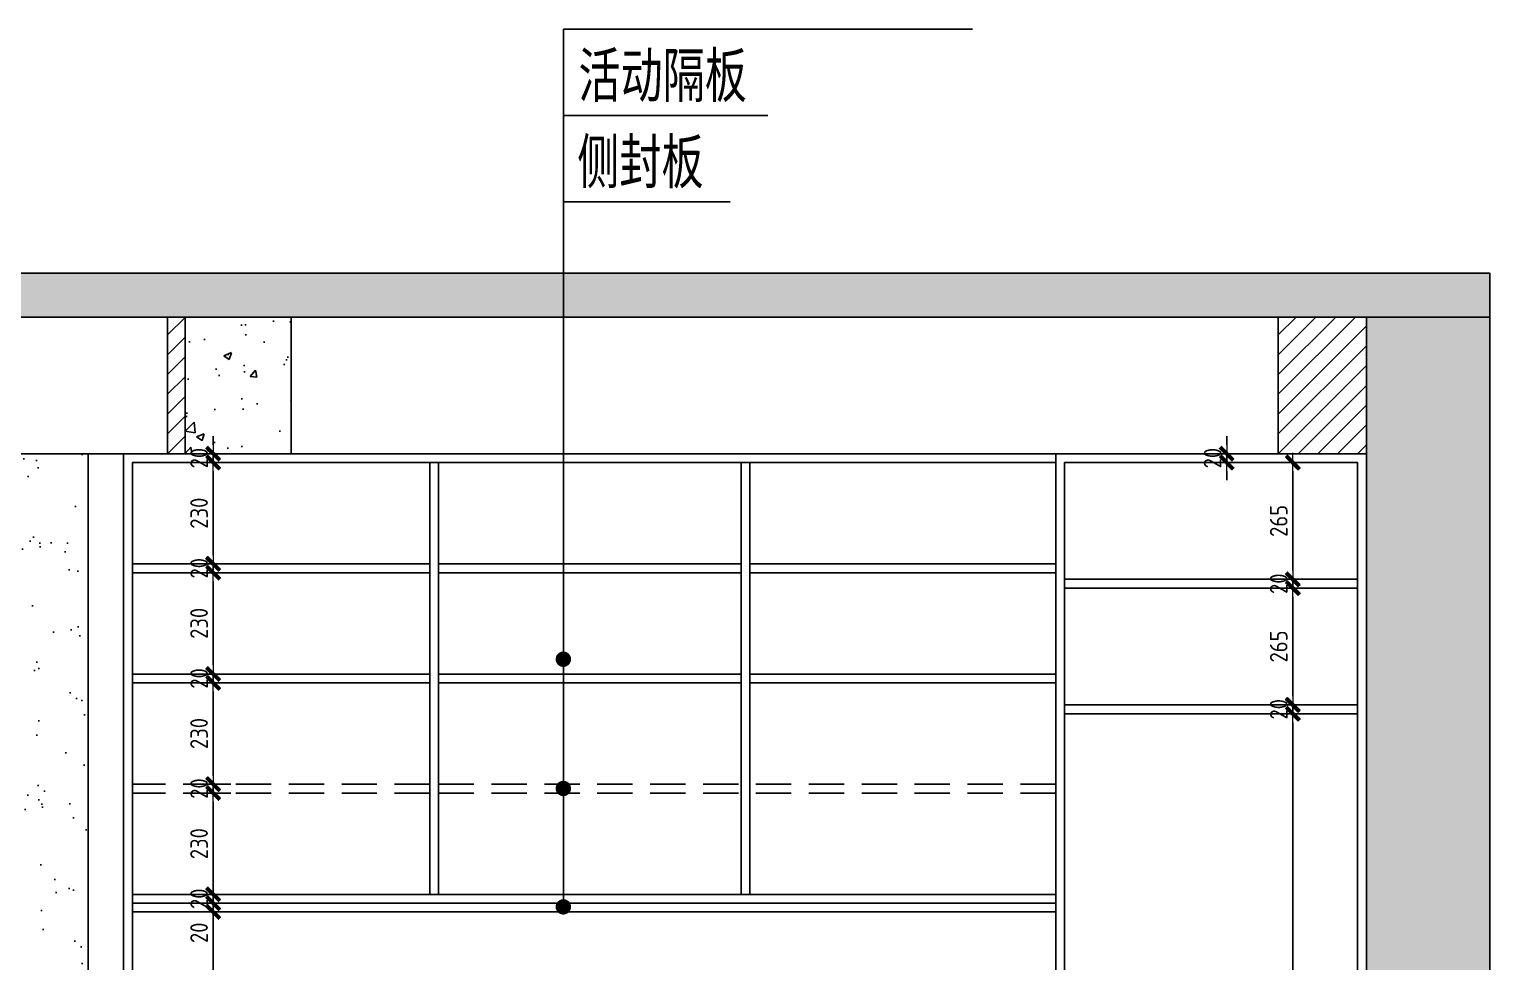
# Model space of a CAD drawing. Header units: millimetres. Extents: x 104198 to 1296755, y -81101 to 81453.
# Drawn here: x 548902 to 552216, y -34939 to -32822 of the extents above; entities that cross this region are included whole.
import ezdxf

# ---------------------------------------------------------------- set-up
doc = ezdxf.new("R2010")
doc.units = ezdxf.units.MM
doc.header["$PDMODE"] = 3
doc.linetypes.add('Ax-B-comp-L2qt-$0$Ax-B-comp-LG-$0${ Wide Dash }', pattern=[12, 4, -2, 4, -2])
doc.layers.get('Defpoints').update_dxf_attribs({"color": 250})
for name, color, linetype in [('0家具', 51, 'Continuous'), ('D■02 地材填充', 250, 'Continuous'), ('天棚图层', 51, 'Continuous')]:
    doc.layers.add(name, color=color, linetype=linetype)
doc.layers.add('天花灯具尺寸', color=2, linetype='Continuous', lineweight=0)
doc.styles.add('CCD_DIM', font='ARCHS.SHX')
doc.styles.add('黑体', font='simhei.ttf', dxfattribs={"width": 0.7})
doc.dimstyles.get("Standard").update_dxf_attribs({"dimtxt": 0.18, "dimasz": 0.18, "dimexe": 0.18, "dimexo": 0.0625, "dimgap": 0.09, "dimtad": 0, "dimtih": 1, "dimtoh": 1, "dimdec": 4, "dimzin": 0, "dimdsep": 46, "dimtxsty": 'Standard', "dimcen": 0.09, "dimadec": 0, "dimazin": 0, "dimtfac": 1, "dimtdec": 4, "dimtofl": 0, "dimtmove": 0, "dimatfit": 3, "dimfxl": 1, "dimtolj": 1, "dimtzin": 0, "dimarcsym": 0})
doc.dimstyles.new('海龍1：20', dxfattribs={"dimscale": 20, "dimtxt": 2, "dimasz": 1, "dimexe": 2, "dimexo": 2, "dimgap": 0.6, "dimtad": 1, "dimdec": 0, "dimrnd": 5, "dimdsep": 46, "dimtxsty": 'CCD_DIM', "dimblk": 'WS-cj', "dimcen": 1, "dimclrd": 44, "dimclre": 44, "dimclrt": 2, "dimadec": 0, "dimazin": 2, "dimtfac": 1, "dimtdec": 4, "dimtix": 1, "dimtmove": 2, "dimatfit": 3, "dimldrblk": 'CCD_Leader_Arrow', "dimfxl": 5, "dimfxlon": 1, "dimtolj": 1, "dimarcsym": 0})
doc.dimstyles.new('立面标注', dxfattribs={"dimtxt": 100, "dimasz": 35, "dimexe": 20, "dimexo": 100, "dimtad": 1, "dimdec": 0, "dimtxsty": '黑体', "dimblk": 'ARCHTICK', "dimcen": 80, "dimdle": 20, "dimclrd": 251, "dimclre": 251, "dimclrt": 256, "dimadec": 0, "dimazin": 0, "dimtfac": 1, "dimtdec": 0, "dimtix": 1, "dimtmove": 2, "dimatfit": 3, "dimldrblk": 'DOT', "dimfxl": 200, "dimfxlon": 1, "dimarcsym": 0})

# ---------------------------------------------------------------- blocks, each defined once
blk = doc.blocks.new('_ArchTick')
at = {"color": 2, "linetype": 'ByBlock', "const_width": 0.4}
blk.add_lwpolyline([(-0.5, -0.5), (0.5, 0.5)], dxfattribs=at)
blk = doc.blocks.new('_Dot')
at = {"color": 2, "linetype": 'ByBlock', "lineweight": -2}
blk.add_line((-0.5, 0), (-1, 0), dxfattribs=at)
at = {"color": 2, "linetype": 'ByBlock', "const_width": 0.5}
blk.add_lwpolyline([(-0.25, 0, 1), (0.25, 0, 1)], format="xyb", close=True, dxfattribs=at)
blk = doc.blocks.new('WS-cj')
blk.add_hatch(color=2).paths.add_polyline_path([(0.59, 0.82), (-0.82, -0.59), (-0.59, -0.82), (0.82, 0.59)])
at = {"color": 2, "linetype": 'ByBlock', "lineweight": 0}
for p, q in [((-1.1, 0), (0, 0)), ((0, 0), (1.1, 0))]:
    blk.add_line(p, q, dxfattribs=at)
at = {"color": 2}
blk.add_lwpolyline([(0.59, 0.82), (-0.82, -0.59), (-0.59, -0.82), (0.82, 0.59)], close=True, dxfattribs=at)
blk = doc.blocks.new('*D927')
at = {"color": 44, "lineweight": -2, "transparency": 16777216}
for p, q in [((551718.6, -34375.5), (551809.3, -34375.5)), ((551769.3, -35655.5), (551769.3, -34395.5)), ((551737.7, -35675.5), (551809.3, -35675.5))]:
    blk.add_line(p, q, dxfattribs=at)
at = {"layer": 'Defpoints', "color": 0, "transparency": 16777216}
for p in [(551678.6, -34375.5), (551769.3, -34375.5), (551697.7, -35675.5)]:
    blk.add_point(p, dxfattribs=at)
at = {"color": 44, "lineweight": -2, "transparency": 16777216, "xscale": 20, "yscale": 20, "zscale": 20}
for p, rotation in [((551769.3, -34375.5), 90), ((551769.3, -35675.5), 270)]:
    blk.add_blockref('WS-cj', p, dxfattribs=dict(at, rotation=rotation))
at = {"color": 2, "transparency": 16777216, "insert": (551737.3, -35025.5), "char_height": 40, "attachment_point": 5, "rotation": 90, "style": 'CCD_DIM'}
blk.add_mtext('\\A1;1300', dxfattribs=at)
blk = doc.blocks.new('CCD_Leader_Arrow')
at = {"color": 50, "linetype": 'ByBlock'}
blk.add_line((0, 0), (-1, 0), dxfattribs=at)
for points in [[(-0.86, 0.67), (-0.6, 0.85), (-0.24, 0), (0, 0)], [(-0.86, -0.67), (-0.6, -0.85), (-0.24, 0), (0, 0)]]:
    blk.add_solid(points, dxfattribs=at)
blk = doc.blocks.new('*D928')
at = {"color": 44, "lineweight": -2, "transparency": 16777216}
for p, q in [((551769.3, -34335.5), (551769.3, -34315.5)), ((551718.6, -34355.5), (551809.3, -34355.5)), ((551769.3, -34375.5), (551769.3, -34355.5)), ((551718.6, -34375.5), (551809.3, -34375.5)), ((551769.3, -34395.5), (551769.3, -34415.5))]:
    blk.add_line(p, q, dxfattribs=at)
at = {"layer": 'Defpoints', "color": 0, "transparency": 16777216}
for p in [(551678.6, -34355.5), (551769.3, -34355.5), (551678.6, -34375.5)]:
    blk.add_point(p, dxfattribs=at)
at = {"color": 44, "lineweight": -2, "transparency": 16777216, "xscale": 20, "yscale": 20, "zscale": 20}
for p, rotation in [((551769.3, -34355.5), 270), ((551769.3, -34375.5), 90)]:
    blk.add_blockref('WS-cj', p, dxfattribs=dict(at, rotation=rotation))
at = {"color": 2, "transparency": 16777216, "insert": (551737.3, -34365.5), "char_height": 40, "attachment_point": 5, "rotation": 90, "style": 'CCD_DIM'}
blk.add_mtext('\\A1;20', dxfattribs=at)
blk = doc.blocks.new('*D929')
at = {"color": 44, "lineweight": -2, "transparency": 16777216}
for p, q in [((551718.6, -34090.5), (551809.3, -34090.5)), ((551769.3, -34335.5), (551769.3, -34110.5)), ((551718.6, -34355.5), (551809.3, -34355.5))]:
    blk.add_line(p, q, dxfattribs=at)
at = {"layer": 'Defpoints', "color": 0, "transparency": 16777216}
for p in [(551678.6, -34090.5), (551769.3, -34090.5), (551678.6, -34355.5)]:
    blk.add_point(p, dxfattribs=at)
at = {"color": 44, "lineweight": -2, "transparency": 16777216, "xscale": 20, "yscale": 20, "zscale": 20}
for p, rotation in [((551769.3, -34090.5), 90), ((551769.3, -34355.5), 270)]:
    blk.add_blockref('WS-cj', p, dxfattribs=dict(at, rotation=rotation))
at = {"color": 2, "transparency": 16777216, "insert": (551737.3, -34223), "char_height": 40, "attachment_point": 5, "rotation": 90, "style": 'CCD_DIM'}
blk.add_mtext('\\A1;265', dxfattribs=at)
blk = doc.blocks.new('*D930')
at = {"color": 44, "lineweight": -2, "transparency": 16777216}
for p, q in [((551769.3, -34050.5), (551769.3, -34030.5)), ((551718.6, -34070.5), (551809.3, -34070.5)), ((551718.6, -34090.5), (551809.3, -34090.5)), ((551769.3, -34090.5), (551769.3, -34070.5)), ((551769.3, -34110.5), (551769.3, -34130.5))]:
    blk.add_line(p, q, dxfattribs=at)
at = {"layer": 'Defpoints', "color": 0, "transparency": 16777216}
for p in [(551678.6, -34070.5), (551678.6, -34090.5), (551769.3, -34070.5)]:
    blk.add_point(p, dxfattribs=at)
at = {"color": 44, "lineweight": -2, "transparency": 16777216, "xscale": 20, "yscale": 20, "zscale": 20}
for p, rotation in [((551769.3, -34070.5), 270), ((551769.3, -34090.5), 90)]:
    blk.add_blockref('WS-cj', p, dxfattribs=dict(at, rotation=rotation))
at = {"color": 2, "transparency": 16777216, "insert": (551737.3, -34080.5), "char_height": 40, "attachment_point": 5, "rotation": 90, "style": 'CCD_DIM'}
blk.add_mtext('\\A1;20', dxfattribs=at)
blk = doc.blocks.new('*D931')
at = {"color": 44, "lineweight": -2, "transparency": 16777216}
for p, q in [((551730.2, -33805.5), (551809.3, -33805.5)), ((551769.3, -34050.5), (551769.3, -33825.5)), ((551718.6, -34070.5), (551809.3, -34070.5))]:
    blk.add_line(p, q, dxfattribs=at)
at = {"layer": 'Defpoints', "color": 0, "transparency": 16777216}
for p in [(551690.2, -33805.5), (551769.3, -33805.5), (551678.6, -34070.5)]:
    blk.add_point(p, dxfattribs=at)
at = {"color": 44, "lineweight": -2, "transparency": 16777216, "xscale": 20, "yscale": 20, "zscale": 20}
for p, rotation in [((551769.3, -33805.5), 90), ((551769.3, -34070.5), 270)]:
    blk.add_blockref('WS-cj', p, dxfattribs=dict(at, rotation=rotation))
at = {"color": 2, "transparency": 16777216, "insert": (551737.3, -33938), "char_height": 40, "attachment_point": 5, "rotation": 90, "style": 'CCD_DIM'}
blk.add_mtext('\\A1;265', dxfattribs=at)
blk = doc.blocks.new('*D932')
at = {"color": 44, "lineweight": -2, "transparency": 16777216}
for p, q in [((551619.3, -33765.5), (551619.3, -33745.5)), ((551580.2, -33785.5), (551659.3, -33785.5)), ((551619.3, -33805.5), (551619.3, -33785.5)), ((551580.2, -33805.5), (551659.3, -33805.5)), ((551619.3, -33825.5), (551619.3, -33845.5))]:
    blk.add_line(p, q, dxfattribs=at)
at = {"layer": 'Defpoints', "color": 0, "transparency": 16777216}
for p in [(551540.2, -33785.5), (551619.3, -33785.5), (551540.2, -33805.5)]:
    blk.add_point(p, dxfattribs=at)
at = {"color": 44, "lineweight": -2, "transparency": 16777216, "xscale": 20, "yscale": 20, "zscale": 20}
for p, rotation in [((551619.3, -33785.5), 270), ((551619.3, -33805.5), 90)]:
    blk.add_blockref('WS-cj', p, dxfattribs=dict(at, rotation=rotation))
at = {"color": 2, "transparency": 16777216, "insert": (551587.3, -33795.5), "char_height": 40, "attachment_point": 5, "rotation": 90, "style": 'CCD_DIM'}
blk.add_mtext('\\A1;20', dxfattribs=at)
blk = doc.blocks.new('*D1213')
at = {"color": 44, "lineweight": -2, "transparency": 16777216}
for p, q in [((549301.4, -34825.5), (549359.7, -34825.5)), ((549319.7, -35255.5), (549319.7, -34845.5)), ((549301.4, -35275.5), (549359.7, -35275.5))]:
    blk.add_line(p, q, dxfattribs=at)
at = {"layer": 'Defpoints', "color": 0, "transparency": 16777216}
for p in [(549261.4, -34825.5), (549319.7, -34825.5), (549261.4, -35275.5)]:
    blk.add_point(p, dxfattribs=at)
at = {"color": 44, "lineweight": -2, "transparency": 16777216, "xscale": 20, "yscale": 20, "zscale": 20}
for p, rotation in [((549319.7, -34825.5), 90), ((549319.7, -35275.5), 270)]:
    blk.add_blockref('WS-cj', p, dxfattribs=dict(at, rotation=rotation))
at = {"color": 2, "transparency": 16777216, "insert": (549287.7, -35050.5), "char_height": 40, "attachment_point": 5, "rotation": 90, "style": 'CCD_DIM'}
blk.add_mtext('\\A1;450', dxfattribs=at)
blk = doc.blocks.new('*D1214')
at = {"color": 44, "lineweight": -2, "transparency": 16777216}
for p, q in [((549319.7, -34785.5), (549319.7, -34765.5)), ((549279.3, -34805.5), (549359.7, -34805.5)), ((549301.4, -34825.5), (549359.7, -34825.5)), ((549319.7, -34825.5), (549319.7, -34805.5)), ((549319.7, -34845.5), (549319.7, -34865.5))]:
    blk.add_line(p, q, dxfattribs=at)
at = {"layer": 'Defpoints', "color": 0, "transparency": 16777216}
for p in [(549239.3, -34805.5), (549261.4, -34825.5), (549319.7, -34805.5)]:
    blk.add_point(p, dxfattribs=at)
at = {"color": 44, "lineweight": -2, "transparency": 16777216, "xscale": 20, "yscale": 20, "zscale": 20}
for p, rotation in [((549319.7, -34805.5), 270), ((549319.7, -34825.5), 90)]:
    blk.add_blockref('WS-cj', p, dxfattribs=dict(at, rotation=rotation))
at = {"color": 2, "transparency": 16777216, "insert": (549287.7, -34872.7), "char_height": 40, "attachment_point": 5, "rotation": 90, "style": 'CCD_DIM'}
blk.add_mtext('\\A1;20', dxfattribs=at)
blk = doc.blocks.new('*D1215')
at = {"color": 44, "lineweight": -2, "transparency": 16777216}
for p, q in [((549319.7, -34765.5), (549319.7, -34745.5)), ((549279.3, -34785.5), (549359.7, -34785.5)), ((549319.7, -34805.5), (549319.7, -34785.5)), ((549279.3, -34805.5), (549359.7, -34805.5)), ((549319.7, -34825.5), (549319.7, -34845.5))]:
    blk.add_line(p, q, dxfattribs=at)
at = {"layer": 'Defpoints', "color": 0, "transparency": 16777216}
for p in [(549239.3, -34785.5), (549319.7, -34785.5), (549239.3, -34805.5)]:
    blk.add_point(p, dxfattribs=at)
at = {"color": 44, "lineweight": -2, "transparency": 16777216, "xscale": 20, "yscale": 20, "zscale": 20}
for p, rotation in [((549319.7, -34785.5), 270), ((549319.7, -34805.5), 90)]:
    blk.add_blockref('WS-cj', p, dxfattribs=dict(at, rotation=rotation))
at = {"color": 2, "transparency": 16777216, "insert": (549287.7, -34795.5), "char_height": 40, "attachment_point": 5, "rotation": 90, "style": 'CCD_DIM'}
blk.add_mtext('\\A1;20', dxfattribs=at)
blk = doc.blocks.new('*D1216')
at = {"color": 44, "lineweight": -2, "transparency": 16777216}
for p, q in [((549318, -34555.5), (549359.7, -34555.5)), ((549319.7, -34765.5), (549319.7, -34575.5)), ((549279.3, -34785.5), (549359.7, -34785.5))]:
    blk.add_line(p, q, dxfattribs=at)
at = {"layer": 'Defpoints', "color": 0, "transparency": 16777216}
for p in [(549278, -34555.5), (549319.7, -34555.5), (549239.3, -34785.5)]:
    blk.add_point(p, dxfattribs=at)
at = {"color": 44, "lineweight": -2, "transparency": 16777216, "xscale": 20, "yscale": 20, "zscale": 20}
for p, rotation in [((549319.7, -34555.5), 90), ((549319.7, -34785.5), 270)]:
    blk.add_blockref('WS-cj', p, dxfattribs=dict(at, rotation=rotation))
at = {"color": 2, "transparency": 16777216, "insert": (549287.7, -34670.5), "char_height": 40, "attachment_point": 5, "rotation": 90, "style": 'CCD_DIM'}
blk.add_mtext('\\A1;230', dxfattribs=at)
blk = doc.blocks.new('*D1217')
at = {"color": 44, "lineweight": -2, "transparency": 16777216}
for p, q in [((549319.7, -34515.5), (549319.7, -34495.5)), ((549300.2, -34535.5), (549359.7, -34535.5)), ((549318, -34555.5), (549359.7, -34555.5)), ((549319.7, -34555.5), (549319.7, -34535.5)), ((549319.7, -34575.5), (549319.7, -34595.5))]:
    blk.add_line(p, q, dxfattribs=at)
at = {"layer": 'Defpoints', "color": 0, "transparency": 16777216}
for p in [(549260.2, -34535.5), (549278, -34555.5), (549319.7, -34535.5)]:
    blk.add_point(p, dxfattribs=at)
at = {"color": 44, "lineweight": -2, "transparency": 16777216, "xscale": 20, "yscale": 20, "zscale": 20}
for p, rotation in [((549319.7, -34535.5), 270), ((549319.7, -34555.5), 90)]:
    blk.add_blockref('WS-cj', p, dxfattribs=dict(at, rotation=rotation))
at = {"color": 2, "transparency": 16777216, "insert": (549287.7, -34545.5), "char_height": 40, "attachment_point": 5, "rotation": 90, "style": 'CCD_DIM'}
blk.add_mtext('\\A1;20', dxfattribs=at)
blk = doc.blocks.new('*D1218')
at = {"color": 44, "lineweight": -2, "transparency": 16777216}
for p, q in [((549300.2, -34305.5), (549359.7, -34305.5)), ((549319.7, -34515.5), (549319.7, -34325.5)), ((549300.2, -34535.5), (549359.7, -34535.5))]:
    blk.add_line(p, q, dxfattribs=at)
at = {"layer": 'Defpoints', "color": 0, "transparency": 16777216}
for p in [(549260.2, -34305.5), (549319.7, -34305.5), (549260.2, -34535.5)]:
    blk.add_point(p, dxfattribs=at)
at = {"color": 44, "lineweight": -2, "transparency": 16777216, "xscale": 20, "yscale": 20, "zscale": 20}
for p, rotation in [((549319.7, -34305.5), 90), ((549319.7, -34535.5), 270)]:
    blk.add_blockref('WS-cj', p, dxfattribs=dict(at, rotation=rotation))
at = {"color": 2, "transparency": 16777216, "insert": (549287.7, -34420.5), "char_height": 40, "attachment_point": 5, "rotation": 90, "style": 'CCD_DIM'}
blk.add_mtext('\\A1;230', dxfattribs=at)
blk = doc.blocks.new('*D1219')
at = {"color": 44, "lineweight": -2, "transparency": 16777216}
for p, q in [((549319.7, -34265.5), (549319.7, -34245.5)), ((549300.2, -34285.5), (549359.7, -34285.5)), ((549319.7, -34305.5), (549319.7, -34285.5)), ((549300.2, -34305.5), (549359.7, -34305.5)), ((549319.7, -34325.5), (549319.7, -34345.5))]:
    blk.add_line(p, q, dxfattribs=at)
at = {"layer": 'Defpoints', "color": 0, "transparency": 16777216}
for p in [(549260.2, -34285.5), (549319.7, -34285.5), (549260.2, -34305.5)]:
    blk.add_point(p, dxfattribs=at)
at = {"color": 44, "lineweight": -2, "transparency": 16777216, "xscale": 20, "yscale": 20, "zscale": 20}
for p, rotation in [((549319.7, -34285.5), 270), ((549319.7, -34305.5), 90)]:
    blk.add_blockref('WS-cj', p, dxfattribs=dict(at, rotation=rotation))
at = {"color": 2, "transparency": 16777216, "insert": (549287.7, -34295.5), "char_height": 40, "attachment_point": 5, "rotation": 90, "style": 'CCD_DIM'}
blk.add_mtext('\\A1;20', dxfattribs=at)
blk = doc.blocks.new('*D1220')
at = {"color": 44, "lineweight": -2, "transparency": 16777216}
for p, q in [((549300.2, -34055.5), (549359.7, -34055.5)), ((549319.7, -34265.5), (549319.7, -34075.5)), ((549300.2, -34285.5), (549359.7, -34285.5))]:
    blk.add_line(p, q, dxfattribs=at)
at = {"layer": 'Defpoints', "color": 0, "transparency": 16777216}
for p in [(549260.2, -34055.5), (549319.7, -34055.5), (549260.2, -34285.5)]:
    blk.add_point(p, dxfattribs=at)
at = {"color": 44, "lineweight": -2, "transparency": 16777216, "xscale": 20, "yscale": 20, "zscale": 20}
for p, rotation in [((549319.7, -34055.5), 90), ((549319.7, -34285.5), 270)]:
    blk.add_blockref('WS-cj', p, dxfattribs=dict(at, rotation=rotation))
at = {"color": 2, "transparency": 16777216, "insert": (549287.7, -34170.5), "char_height": 40, "attachment_point": 5, "rotation": 90, "style": 'CCD_DIM'}
blk.add_mtext('\\A1;230', dxfattribs=at)
blk = doc.blocks.new('*D1221')
at = {"color": 44, "lineweight": -2, "transparency": 16777216}
for p, q in [((549319.7, -34015.5), (549319.7, -33995.5)), ((549300.2, -34035.5), (549359.7, -34035.5)), ((549300.2, -34055.5), (549359.7, -34055.5)), ((549319.7, -34055.5), (549319.7, -34035.5)), ((549319.7, -34075.5), (549319.7, -34095.5))]:
    blk.add_line(p, q, dxfattribs=at)
at = {"layer": 'Defpoints', "color": 0, "transparency": 16777216}
for p in [(549260.2, -34035.5), (549260.2, -34055.5), (549319.7, -34035.5)]:
    blk.add_point(p, dxfattribs=at)
at = {"color": 44, "lineweight": -2, "transparency": 16777216, "xscale": 20, "yscale": 20, "zscale": 20}
for p, rotation in [((549319.7, -34035.5), 270), ((549319.7, -34055.5), 90)]:
    blk.add_blockref('WS-cj', p, dxfattribs=dict(at, rotation=rotation))
at = {"color": 2, "transparency": 16777216, "insert": (549287.7, -34045.5), "char_height": 40, "attachment_point": 5, "rotation": 90, "style": 'CCD_DIM'}
blk.add_mtext('\\A1;20', dxfattribs=at)
blk = doc.blocks.new('*D1222')
at = {"color": 44, "lineweight": -2, "transparency": 16777216}
for p, q in [((549318.6, -33805.5), (549359.7, -33805.5)), ((549319.7, -34015.5), (549319.7, -33825.5)), ((549300.2, -34035.5), (549359.7, -34035.5))]:
    blk.add_line(p, q, dxfattribs=at)
at = {"layer": 'Defpoints', "color": 0, "transparency": 16777216}
for p in [(549278.6, -33805.5), (549319.7, -33805.5), (549260.2, -34035.5)]:
    blk.add_point(p, dxfattribs=at)
at = {"color": 44, "lineweight": -2, "transparency": 16777216, "xscale": 20, "yscale": 20, "zscale": 20}
for p, rotation in [((549319.7, -33805.5), 90), ((549319.7, -34035.5), 270)]:
    blk.add_blockref('WS-cj', p, dxfattribs=dict(at, rotation=rotation))
at = {"color": 2, "transparency": 16777216, "insert": (549287.7, -33920.5), "char_height": 40, "attachment_point": 5, "rotation": 90, "style": 'CCD_DIM'}
blk.add_mtext('\\A1;230', dxfattribs=at)
blk = doc.blocks.new('*D1223')
at = {"color": 44, "lineweight": -2, "transparency": 16777216}
for p, q in [((549319.7, -33765.5), (549319.7, -33745.5)), ((549319.7, -33785.5), (549359.7, -33785.5)), ((549319.7, -33805.5), (549319.7, -33785.5)), ((549318.6, -33805.5), (549359.7, -33805.5)), ((549319.7, -33825.5), (549319.7, -33845.5))]:
    blk.add_line(p, q, dxfattribs=at)
at = {"layer": 'Defpoints', "color": 0, "transparency": 16777216}
for p in [(549287.9, -33785.5), (549319.7, -33785.5), (549278.6, -33805.5)]:
    blk.add_point(p, dxfattribs=at)
at = {"color": 44, "lineweight": -2, "transparency": 16777216, "xscale": 20, "yscale": 20, "zscale": 20}
for p, rotation in [((549319.7, -33785.5), 270), ((549319.7, -33805.5), 90)]:
    blk.add_blockref('WS-cj', p, dxfattribs=dict(at, rotation=rotation))
at = {"color": 2, "transparency": 16777216, "insert": (549287.7, -33795.5), "char_height": 40, "attachment_point": 5, "rotation": 90, "style": 'CCD_DIM'}
blk.add_mtext('\\A1;20', dxfattribs=at)

msp = doc.modelspace()

# ---------------------------------------------------------------- hatches: boundary and pattern name
h = msp.add_hatch(color=252)
h.dxf.hatch_style = 1
h.paths.add_polyline_path([(544976.3, -33475.5), (544696.3, -33475.5), (544696.3, -36225.5), (544976.3, -36225.5)])
h.paths.add_polyline_path([(552216.3, -33375.5), (544696.3, -33375.5), (544696.3, -33475.5), (544976.3, -33475.5), (552216.3, -33475.5)])
h.paths.add_polyline_path([(552216.3, -33475.5), (551936.3, -33475.5), (551936.3, -33785.5), (551936.3, -36095.5), (551936.3, -36225.5), (552216.3, -36225.5)])
h.paths.add_polyline_path([(552216.3, -36225.5), (544696.3, -36225.5), (544696.3, -36325.5), (552216.3, -36325.5)])
h = msp.add_hatch()
h.set_pattern_fill('AR-CONC', color=252)
h.set_pattern_definition([(50, (549256.28, -33785.45), (182.185, -15.94), [19.05, -209.55]), (355, (549256.28, -33785.45), (-35.24, 191.06), [15.24, -167.64]), (100.45, (549271.47, -33786.78), (146.94, 175.12), [16.19, -178.09]), (46.184, (549256.28, -33734.65), (271.08, -42.04), [28.57, -314.32]), (96.64, (549278.87, -33738.16), (237.4, 247.43), [24.29, -267.13]), (351.18, (549256.28, -33734.65), (237.4, 247.43), [22.86, -251.46]), (21, (549281.68, -33747.35), (151.615, -102.266), [19.05, -209.55]), (326, (549281.68, -33747.35), (61.8, 184.19), [15.24, -167.64]), (71.45, (549294.32, -33755.88), (213.42, 81.92), [16.19, -178.09]), (37.5, (549256.284, -33785.454), (3.089, 84.555), [0, -165.608, 0, -170.18, 0, -168.275]), (7.5, (549256.28, -33785.45), (66.82, 100.18), [0, -97.028, 0, -161.798, 0, -64.135]), (327.5, (549199.64, -33785.454), (135.591, -5.729), [0, -63.5, 0, -198.12, 0, -262.89]), (317.5, (549174.24, -33785.45), (148.13, 25.426), [0, -82.55, 0, -131.572, 0, -186.69])])
h.paths.add_polyline_path([(549496.3, -33475.5), (549256.3, -33475.5), (549256.3, -33785.5), (549496.3, -33785.5)])
h = msp.add_hatch()
h.set_pattern_fill('AR-SAND', color=8, scale=3, style=0)
h.set_pattern_definition([(37.5, (544976.28, -36095.45), (-4.8, 146.824), [0, -115.824, 0, -129.54, 0, -123.825]), (7.5, (544976.28, -36095.45), (134.857, 215.0475), [0, -62.484, 0, -104.394, 0, -40.005]), (327.5, (544882.56, -36095.45), (237.2977, 0.431), [0, -38.1, 0, -137.16, 0, -179.07]), (317.5, (544882.56, -36095.45), (229.067, 66.879), [0, -19.05, 0, -89.916, 0, -102.87])])
h.paths.add_polyline_path([(549036.3, -33785.5), (544976.3, -33785.5), (544976.3, -36095.5), (545028.8, -36095.5), (545028.8, -35666.6), (545023.8, -35625.5), (545503.8, -35625.5), (545503.8, -36095.5), (545575, -36095.5), (545575, -35407.2), (545834.2, -35407.2), (545834.2, -35348.7), (546266.9, -35348.7), (546266.9, -35429.7), (547287.2, -35429.7), (547287.2, -35342.6), (547718, -35342.6), (547718, -35415.5), (547981.3, -35415.5), (547981.3, -36095.5), (548031.1, -36095.5), (548031.1, -35623.8), (548516.8, -35623.8), (548516.8, -36095.5), (549036.3, -36095.5)])
h.paths.add_polyline_path([(548352.9, -34924.5), (548202.9, -34924.5), (548202.9, -34424.5), (548352.9, -34424.5)], flags=16)
h.paths.add_polyline_path([(548332.9, -34904.5), (548222.9, -34904.5), (548222.9, -34444.5), (548332.9, -34444.5)], flags=0)
h.paths.add_polyline_path([(548320.9, -35389.5), (548320.9, -35475.5), (548234.9, -35475.5), (548234.9, -35389.5)], flags=16)
h.paths.add_polyline_path([(548294.8, -35404.5), (548294.8, -35430.6), (548280.2, -35430.6), (548280.2, -35448.5), (548294.8, -35448.5), (548294.8, -35460.1), (548290.2, -35460.1), (548290.2, -35442.1), (548265.5, -35442.1), (548265.5, -35460.1), (548260.9, -35460.1), (548260.9, -35442.1), (548275.6, -35442.1), (548275.6, -35416.1), (548260.9, -35416.1), (548260.9, -35404.5), (548265.5, -35404.5), (548265.5, -35430.6), (548290.2, -35430.6), (548290.2, -35404.5)], flags=0)
h.paths.add_polyline_path([(548857.2, -35789.5), (548943.2, -35789.5), (548943.2, -35875.5), (548857.2, -35875.5)], flags=16)
h.paths.add_polyline_path([(548883.2, -35804.5), (548887.8, -35804.5), (548887.8, -35830.6), (548912.5, -35830.6), (548912.5, -35804.5), (548917.1, -35804.5), (548917.1, -35830.6), (548902.5, -35830.6), (548902.5, -35848.5), (548917.1, -35848.5), (548917.1, -35860.1), (548912.5, -35860.1), (548912.5, -35842.1), (548887.8, -35842.1), (548887.8, -35860.1), (548883.2, -35860.1), (548883.2, -35842.1), (548897.9, -35842.1), (548897.9, -35816.1), (548883.2, -35816.1)], flags=0)
h.paths.add_polyline_path([(547320.5, -34968.6), (546245.5, -34968.6), (546245.5, -34382.3), (547320.5, -34382.3)], flags=16)
h.paths.add_polyline_path([(545350.9, -34924.5), (545200.9, -34924.5), (545200.9, -34424.5), (545350.9, -34424.5)], flags=16)
h.paths.add_polyline_path([(545330.9, -34904.5), (545220.9, -34904.5), (545220.9, -34444.5), (545330.9, -34444.5)], flags=0)
h.paths.add_polyline_path([(548904.6, -35766.9), (548904.6, -35644), (548964.6, -35644), (548964.6, -35766.9)], flags=24)
h.paths.add_polyline_path([(548904.6, -35337.8), (548904.6, -35253.1), (548964.6, -35253.1), (548964.6, -35337.8)], flags=24)
h.paths.add_polyline_path([(548904.6, -35111.9), (548904.6, -34989), (548964.6, -34989), (548964.6, -35111.9)], flags=24)
h.paths.add_polyline_path([(548904.6, -34382.1), (548904.6, -34228.8), (548964.6, -34228.8), (548964.6, -34382.1)], flags=24)
h.paths.add_polyline_path([(548798.2, -35060.9), (548798.2, -34900), (548858.2, -34900), (548858.2, -35060.9)], flags=24)
h.paths.add_polyline_path([(545064.6, -35507.7), (545187.5, -35507.7), (545187.5, -35567.7), (545064.6, -35567.7)], flags=24)
h.paths.add_polyline_path([(548595.7, -35507.7), (548718.5, -35507.7), (548718.5, -35567.7), (548595.7, -35567.7)], flags=24)
at = {"layer": 'D■02 地材填充'}
h = msp.add_hatch(dxfattribs=at)
h.set_pattern_fill('ANSI31', color=256, scale=10, angle=180, style=0)
h.set_pattern_definition([(225, (549216.284, -33785.454), (22.4506, -22.4506), [])])
h.paths.add_polyline_path([(549216.3, -33475.5), (549256.3, -33475.5), (549256.3, -33785.5), (549216.3, -33785.5)])
h = msp.add_hatch(dxfattribs=at)
h.set_pattern_fill('ANSI31', color=256, scale=10, angle=180, style=0)
h.set_pattern_definition([(225, (551736.284, -33785.454), (22.4506, -22.4506), [])])
h.paths.add_polyline_path([(551936.3, -33475.5), (551736.3, -33475.5), (551736.3, -33785.5), (551936.3, -33785.5)])

# ---------------------------------------------------------------- linework, layer by layer
at = {"color": 2}
for p, q in [((549216.3, -33785.5), (549216.3, -33475.5)), ((549256.3, -33785.5), (549256.3, -33475.5)), ((549496.3, -33785.5), (549496.3, -33475.5)), ((551736.3, -33785.5), (551736.3, -33475.5)), ((551936.3, -33785.5), (551936.3, -33475.5)), ((545156.3, -33785.5), (551231.3, -33785.5)), ((549136.3, -35335.5), (549136.3, -33805.5)), ((549811.3, -34785.5), (549811.3, -33805.5)), ((549831.3, -34785.5), (549831.3, -33805.5)), ((550517.3, -34785.5), (550517.3, -33805.5)), ((550537.3, -34785.5), (550537.3, -33805.5)), ((549811.3, -34035.5), (549136.3, -34035.5)), ((549811.3, -34055.5), (549136.3, -34055.5)), ((550517.3, -34035.5), (549831.3, -34035.5)), ((550517.3, -34055.5), (549831.3, -34055.5)), ((551231.3, -34035.5), (550537.3, -34035.5)), ((551231.3, -34055.5), (550537.3, -34055.5)), ((551916.3, -34070.5), (551251.3, -34070.5)), ((551916.3, -34090.5), (551251.3, -34090.5)), ((549811.3, -34285.5), (549136.3, -34285.5)), ((550517.3, -34285.5), (549831.3, -34285.5)), ((551231.3, -34285.5), (550537.3, -34285.5)), ((549811.3, -34305.5), (549136.3, -34305.5)), ((550517.3, -34305.5), (549831.3, -34305.5)), ((551231.3, -34305.5), (550537.3, -34305.5)), ((551251.3, -34355.5), (551916.3, -34355.5)), ((551251.3, -34375.5), (551916.3, -34375.5)), ((551231.3, -34805.5), (549136.3, -34805.5)), ((549136.3, -34825.5), (551231.3, -34825.5))]:
    msp.add_line(p, q, dxfattribs=at)
at = {"color": 250, "linetype": 'Ax-B-comp-L2qt-$0$Ax-B-comp-LG-$0${ Wide Dash }', "ltscale": 20}
for p, q in [((549811.3, -34535.5), (549136.3, -34535.5)), ((549811.3, -34555.5), (549136.3, -34555.5)), ((551231.3, -34535.5), (549831.3, -34535.5)), ((551231.3, -34555.5), (549831.3, -34555.5))]:
    msp.add_line(p, q, dxfattribs=at)
at = {"color": 252}
for points in [[(544696.3, -33375.5), (552216.3, -33375.5), (552216.3, -33475.5), (544696.3, -33475.5)], [(552216.3, -33475.5), (551936.3, -33475.5), (551936.3, -36225.5), (552216.3, -36225.5)]]:
    msp.add_lwpolyline(points, close=True, dxfattribs=at)
at = {"color": 2}
for points in [[(549116.3, -36175.5), (549036.3, -36175.5), (549036.3, -33785.5), (549116.3, -33785.5)], [(551231.3, -33785.5), (551936.3, -33785.5), (551936.3, -35975.5), (551231.3, -35975.5)], [(549136.3, -34785.5), (551231.3, -34785.5), (551231.3, -33805.5), (549136.3, -33805.5)], [(551251.3, -33805.5), (551916.3, -33805.5), (551916.3, -35955.5), (551251.3, -35955.5)]]:
    msp.add_lwpolyline(points, close=True, dxfattribs=at)
at = {"layer": '天花灯具尺寸'}
for p, q in [((549036.3, -33785.5), (549036.3, -36175.5)), ((549116.3, -33785.5), (549116.3, -36175.5)), ((549136.3, -33805.5), (549136.3, -36075.5))]:
    msp.add_line(p, q, dxfattribs=at)

# ---------------------------------------------------------------- texts
at = {"layer": '天棚图层', "char_height": 100, "attachment_point": 9, "style": '黑体'}
for s, insert in [('活动隔板', (550530.5, -32987.7)), ('侧封板', (550432.3, -33183.4))]:
    msp.add_mtext(s, dxfattribs=dict(at, insert=insert))

# ---------------------------------------------------------------- dimensions: what is measured, and where the dimension line sits
at = {"color": 0}
for base, p1, p2, picture, middle in [((549319.7, -33785.5), (549278.6, -33805.5), (549287.9, -33785.5), '*D1223', (549287.7, -33795.5)), ((549319.7, -33805.5), (549260.2, -34035.5), (549278.6, -33805.5), '*D1222', (549287.7, -33920.5)), ((549319.7, -34035.5), (549260.2, -34055.5), (549260.2, -34035.5), '*D1221', (549287.7, -34045.5)), ((549319.7, -34055.5), (549260.2, -34285.5), (549260.2, -34055.5), '*D1220', (549287.7, -34170.5)), ((549319.7, -34285.5), (549260.2, -34305.5), (549260.2, -34285.5), '*D1219', (549287.7, -34295.5)), ((549319.7, -34305.5), (549260.2, -34535.5), (549260.2, -34305.5), '*D1218', (549287.7, -34420.5)), ((549319.7, -34535.5), (549278, -34555.5), (549260.2, -34535.5), '*D1217', (549287.7, -34545.5)), ((549319.7, -34555.5), (549239.3, -34785.5), (549278, -34555.5), '*D1216', (549287.7, -34670.5)), ((549319.7, -34785.5), (549239.3, -34805.5), (549239.3, -34785.5), '*D1215', (549287.7, -34795.5)), ((549319.7, -34825.5), (549261.4, -35275.5), (549261.4, -34825.5), '*D1213', (549287.7, -35050.5))]:
    dim = msp.add_linear_dim(base=base, p1=p1, p2=p2, angle=90, dimstyle='Standard', override={"dimscale": 20, "dimtxt": 2, "dimasz": 1, "dimexe": 2, "dimexo": 2, "dimgap": 0.6, "dimtad": 1, "dimtih": 0, "dimtoh": 0, "dimdec": 0, "dimrnd": 5, "dimzin": 8, "dimtxsty": 'CCD_DIM', "dimblk": 'WS-cj', "dimcen": 1, "dimclrd": 44, "dimclre": 44, "dimclrt": 2, "dimazin": 2, "dimtix": 1, "dimtofl": 1, "dimtmove": 2, "dimldrblk": 'CCD_Leader_Arrow', "dimfxl": 5, "dimfxlon": 1, "dimtzin": 8}, dxfattribs=at)
    dim.commit()
    dim.dimension.update_dxf_attribs({"geometry": picture, "text_midpoint": middle})
at = {"color": 2}
for base, p1, p2, picture, middle in [((551619.3, -33785.5), (551540.2, -33805.5), (551540.2, -33785.5), '*D932', (551587.3, -33795.5)), ((551769.3, -33805.5), (551678.6, -34070.5), (551690.2, -33805.5), '*D931', (551737.3, -33938)), ((551769.3, -34070.5), (551678.6, -34090.5), (551678.6, -34070.5), '*D930', (551737.3, -34080.5)), ((551769.3, -34090.5), (551678.6, -34355.5), (551678.6, -34090.5), '*D929', (551737.3, -34223)), ((551769.3, -34355.5), (551678.6, -34375.5), (551678.6, -34355.5), '*D928', (551737.3, -34365.5)), ((551769.3, -34375.5), (551697.7, -35675.5), (551678.6, -34375.5), '*D927', (551737.3, -35025.5))]:
    dim = msp.add_linear_dim(base=base, p1=p1, p2=p2, angle=90, dimstyle='海龍1：20', dxfattribs=at)
    dim.commit()
    dim.dimension.update_dxf_attribs({"geometry": picture, "text_midpoint": middle})
at = {"color": 0}
dim = msp.add_linear_dim(base=(549319.7, -34805.5), p1=(549261.4, -34825.5), p2=(549239.3, -34805.5), angle=90, dimstyle='Standard', override={"dimscale": 20, "dimtxt": 2, "dimasz": 1, "dimexe": 2, "dimexo": 2, "dimgap": 0.6, "dimtad": 1, "dimtih": 0, "dimtoh": 0, "dimdec": 0, "dimrnd": 5, "dimzin": 8, "dimtxsty": 'CCD_DIM', "dimblk": 'WS-cj', "dimcen": 1, "dimclrd": 44, "dimclre": 44, "dimclrt": 2, "dimazin": 2, "dimtix": 1, "dimtofl": 1, "dimtmove": 2, "dimldrblk": 'CCD_Leader_Arrow', "dimfxl": 5, "dimfxlon": 1, "dimtzin": 8}, dxfattribs=at)
dim.commit()
dim.dimension.update_dxf_attribs({"geometry": '*D1214', "text_midpoint": (549287.7, -34872.7), "dimtype": 160})

# ---------------------------------------------------------------- leaders
at = {"layer": '0家具', "color": 51}
for points in [[(550114.2, -34251.9), (550114.2, -32822.1), (551042.9, -32822.1)], [(550114.2, -34545.2), (550114.2, -33017.9), (550578.5, -33017.9)], [(550114.2, -34813.9), (550114.2, -33213.6), (550492.8, -33213.6)]]:
    msp.add_leader(points, dimstyle='立面标注', dxfattribs=at)

doc.saveas('drawing.dxf')
